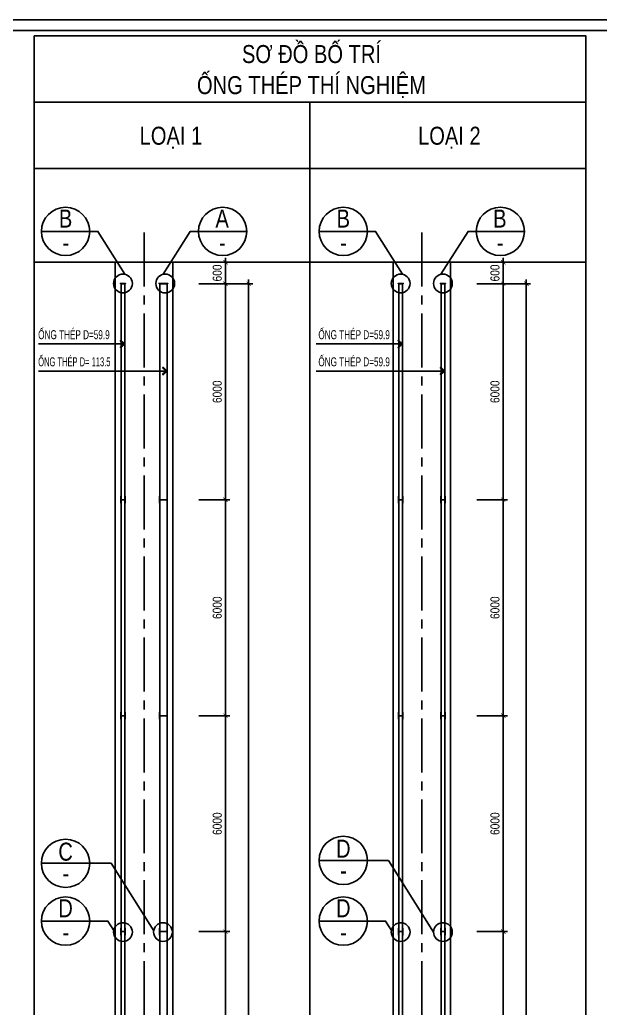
# Model space of a CAD drawing. Extents: x 171424 to 249266, y 74893 to 149166.
# Drawn here: x 222537 to 226570, y 110602 to 117468 of the extents above; entities that cross this region are included whole.
import ezdxf
from ezdxf.enums import TextEntityAlignment as Align

# ---------------------------------------------------------------- set-up
doc = ezdxf.new("R2010")
doc.units = 0
doc.header["$LTSCALE"] = 500
doc.header["$MEASUREMENT"] = 0
doc.header["$PDMODE"] = 3
doc.linetypes.add('CENTER2', pattern=[1.125, 0.75, -0.125, 0.125, -0.125])
doc.layers.get('0').update_dxf_attribs({"linetype": 'CONTINUOUS'})
doc.layers.get('DEFPOINTS').update_dxf_attribs({"linetype": 'CONTINUOUS'})
for name, color, linetype in [('01.CDC.AXIS', 160, 'CENTER2'), ('02.CDC.DIM', 1, 'CONTINUOUS'), ('03.CDC.BORDER', 3, 'CONTINUOUS'), ('06.CDC.TEXT', 2, 'CONTINUOUS'), ('10.CDC.HATCH', 9, 'CONTINUOUS'), ('11.CDC.NOTE', 8, 'CONTINUOUS'), ('CDC-KHUNGTEN', 7, 'CONTINUOUS'), ('CDC.10.HATCH', 9, 'CONTINUOUS')]:
    doc.layers.add(name, color=color, linetype=linetype)
doc.styles.add('ARIAL', font='arial.ttf', dxfattribs={"width": 0.8})
doc.dimstyles.new('DIM100-25', dxfattribs={"dimtxt": 63, "dimasz": 30, "dimexe": 30, "dimexo": 0, "dimgap": 25, "dimtad": 1, "dimdec": 0, "dimlfac": 4, "dimzin": 0, "dimdsep": 46, "dimtxsty": 'ARIAL', "dimblk": 'ARCHTICK', "dimblk1": 'ARCHTICK', "dimblk2": 'D', "dimcen": 0, "dimdle": 30, "dimclrd": 1, "dimclre": 1, "dimclrt": 2, "dimadec": 0, "dimazin": 0, "dimtfac": 1, "dimtdec": 0, "dimtix": 1, "dimtofl": 0, "dimtmove": 2, "dimatfit": 3, "dimldrblk": 'ARCHTICK', "dimfxl": 1, "dimtolj": 1, "dimtzin": 0, "dimarcsym": 0})

# ---------------------------------------------------------------- blocks, each defined once
blk = doc.blocks.new('_ArchTick')
at = {"color": 0, "linetype": 'ByBlock', "const_width": 0.15}
blk.add_lwpolyline([(-0.5, -0.5), (0.5, 0.5)], dxfattribs=at)
blk = doc.blocks.new('*D658')
at = {"layer": '02.CDC.DIM', "color": 1, "lineweight": -2, "transparency": 16777216}
for p, q in [((223782.3, 115634.2), (223996.5, 115634.2)), ((223966.5, 115664.2), (223966.5, 114104.2)), ((223782.3, 114134.2), (223996.5, 114134.2))]:
    blk.add_line(p, q, dxfattribs=at)
at = {"layer": 'DEFPOINTS', "color": 0, "transparency": 16777216}
for p in [(223782.3, 115634.2), (223782.3, 114134.2), (223966.5, 114134.2)]:
    blk.add_point(p, dxfattribs=at)
at = {"layer": '02.CDC.DIM', "color": 1, "lineweight": -2, "transparency": 16777216, "xscale": 30, "yscale": 30, "zscale": 30}
for p, rotation in [((223966.5, 115634.2), 90), ((223966.5, 114134.2), 270)]:
    blk.add_blockref('_ArchTick', p, dxfattribs=dict(at, rotation=rotation))
at = {"layer": '02.CDC.DIM', "color": 2, "transparency": 16777216, "insert": (223909.3, 114884.2), "char_height": 63, "attachment_point": 5, "rotation": 90, "style": 'ARIAL'}
blk.add_mtext('\\A1;6000', dxfattribs=at)
blk = doc.blocks.new('D')
at = {"layer": '02.CDC.DIM'}
for p, q in [((-50, -50), (50, 50)), ((-86.75, 0), (86.75, 0))]:
    blk.add_line(p, q, dxfattribs=at)
blk = doc.blocks.new('*D659')
at = {"layer": '02.CDC.DIM', "color": 1, "lineweight": -2, "transparency": 16777216}
for p, q in [((223782.3, 114134.2), (223996.5, 114134.2)), ((223966.5, 114164.2), (223966.5, 112604.2)), ((223782.3, 112634.2), (223996.5, 112634.2))]:
    blk.add_line(p, q, dxfattribs=at)
at = {"layer": 'DEFPOINTS', "color": 0, "transparency": 16777216}
for p in [(223782.3, 114134.2), (223782.3, 112634.2), (223966.5, 112634.2)]:
    blk.add_point(p, dxfattribs=at)
at = {"layer": '02.CDC.DIM', "color": 1, "lineweight": -2, "transparency": 16777216, "xscale": 30, "yscale": 30, "zscale": 30}
for p, rotation in [((223966.5, 114134.2), 90), ((223966.5, 112634.2), 270)]:
    blk.add_blockref('_ArchTick', p, dxfattribs=dict(at, rotation=rotation))
at = {"layer": '02.CDC.DIM', "color": 2, "transparency": 16777216, "insert": (223909.3, 113384.2), "char_height": 63, "attachment_point": 5, "rotation": 90, "style": 'ARIAL'}
blk.add_mtext('\\A1;6000', dxfattribs=at)
blk = doc.blocks.new('*D660')
at = {"layer": '02.CDC.DIM', "color": 1, "lineweight": -2, "transparency": 16777216}
for p, q in [((223782.3, 112634.2), (223996.5, 112634.2)), ((223966.5, 112664.2), (223966.5, 111104.2)), ((223782.3, 111134.2), (223996.5, 111134.2))]:
    blk.add_line(p, q, dxfattribs=at)
at = {"layer": 'DEFPOINTS', "color": 0, "transparency": 16777216}
for p in [(223782.3, 112634.2), (223782.3, 111134.2), (223966.5, 111134.2)]:
    blk.add_point(p, dxfattribs=at)
at = {"layer": '02.CDC.DIM', "color": 1, "lineweight": -2, "transparency": 16777216, "xscale": 30, "yscale": 30, "zscale": 30}
for p, rotation in [((223966.5, 112634.2), 90), ((223966.5, 111134.2), 270)]:
    blk.add_blockref('_ArchTick', p, dxfattribs=dict(at, rotation=rotation))
at = {"layer": '02.CDC.DIM', "color": 2, "transparency": 16777216, "insert": (223909.3, 111884.2), "char_height": 63, "attachment_point": 5, "rotation": 90, "style": 'ARIAL'}
blk.add_mtext('\\A1;6000', dxfattribs=at)
blk = doc.blocks.new('*D661')
at = {"layer": '02.CDC.DIM', "color": 1, "lineweight": -2, "transparency": 16777216}
for p, q in [((223966.5, 111164.2), (223966.5, 109604.2)), ((223782.3, 111134.2), (223996.5, 111134.2)), ((223782.3, 109634.2), (223996.5, 109634.2))]:
    blk.add_line(p, q, dxfattribs=at)
at = {"layer": 'DEFPOINTS', "color": 0, "transparency": 16777216}
for p in [(223782.3, 111134.2), (223782.3, 109634.2), (223966.5, 109634.2)]:
    blk.add_point(p, dxfattribs=at)
at = {"layer": '02.CDC.DIM', "color": 1, "lineweight": -2, "transparency": 16777216, "xscale": 30, "yscale": 30, "zscale": 30}
for p, rotation in [((223966.5, 111134.2), 90), ((223966.5, 109634.2), 270)]:
    blk.add_blockref('_ArchTick', p, dxfattribs=dict(at, rotation=rotation))
at = {"layer": '02.CDC.DIM', "color": 2, "transparency": 16777216, "insert": (223909.3, 110384.2), "char_height": 63, "attachment_point": 5, "rotation": 90, "style": 'ARIAL'}
blk.add_mtext('\\A1;6000', dxfattribs=at)
blk = doc.blocks.new('*D668')
at = {"layer": '02.CDC.DIM', "color": 1, "lineweight": -2, "transparency": 16777216}
for p, q in [((223782.3, 115634.2), (224156.9, 115634.2)), ((224126.9, 115664.2), (224126.9, 104579.2)), ((223782.3, 104609.2), (224156.9, 104609.2))]:
    blk.add_line(p, q, dxfattribs=at)
at = {"layer": 'DEFPOINTS', "color": 0, "transparency": 16777216}
for p in [(223782.3, 115634.2), (223782.3, 104609.2), (224126.9, 104609.2)]:
    blk.add_point(p, dxfattribs=at)
at = {"layer": '02.CDC.DIM', "color": 1, "lineweight": -2, "transparency": 16777216, "xscale": 30, "yscale": 30, "zscale": 30}
for p, rotation in [((224126.9, 115634.2), 90), ((224126.9, 104609.2), 270)]:
    blk.add_blockref('_ArchTick', p, dxfattribs=dict(at, rotation=rotation))
at = {"layer": '02.CDC.DIM', "color": 2, "transparency": 16777216, "insert": (224069.7, 110121.7), "char_height": 63, "attachment_point": 5, "rotation": 90, "style": 'ARIAL'}
blk.add_mtext('\\A1;44100', dxfattribs=at)
blk = doc.blocks.new('*D669')
at = {"layer": '02.CDC.DIM', "color": 1, "lineweight": -2, "transparency": 16777216}
for p, q in [((223782.3, 115784.2), (223996.5, 115784.2)), ((223966.5, 115604.2), (223966.5, 115814.2)), ((223782.3, 115634.2), (223996.5, 115634.2))]:
    blk.add_line(p, q, dxfattribs=at)
at = {"layer": 'DEFPOINTS', "color": 0, "transparency": 16777216}
for p in [(223782.3, 115784.2), (223966.5, 115784.2), (223782.3, 115634.2)]:
    blk.add_point(p, dxfattribs=at)
at = {"layer": '02.CDC.DIM', "color": 1, "lineweight": -2, "transparency": 16777216, "xscale": 30, "yscale": 30, "zscale": 30}
for p, rotation in [((223966.5, 115784.2), 90), ((223966.5, 115634.2), 270)]:
    blk.add_blockref('_ArchTick', p, dxfattribs=dict(at, rotation=rotation))
at = {"layer": '02.CDC.DIM', "color": 2, "transparency": 16777216, "insert": (223909.3, 115709.2), "char_height": 63, "attachment_point": 5, "rotation": 90, "style": 'ARIAL'}
blk.add_mtext('\\A1;600', dxfattribs=at)
blk = doc.blocks.new('*D673')
at = {"layer": '02.CDC.DIM', "color": 1, "lineweight": -2, "transparency": 16777216}
for p, q in [((225711.7, 115634.2), (225925.9, 115634.2)), ((225895.9, 115664.2), (225895.9, 114104.2)), ((225711.7, 114134.2), (225925.9, 114134.2))]:
    blk.add_line(p, q, dxfattribs=at)
at = {"layer": 'DEFPOINTS', "color": 0, "transparency": 16777216}
for p in [(225711.7, 115634.2), (225711.7, 114134.2), (225895.9, 114134.2)]:
    blk.add_point(p, dxfattribs=at)
at = {"layer": '02.CDC.DIM', "color": 1, "lineweight": -2, "transparency": 16777216, "xscale": 30, "yscale": 30, "zscale": 30}
for p, rotation in [((225895.9, 115634.2), 90), ((225895.9, 114134.2), 270)]:
    blk.add_blockref('_ArchTick', p, dxfattribs=dict(at, rotation=rotation))
at = {"layer": '02.CDC.DIM', "color": 2, "transparency": 16777216, "insert": (225838.7, 114884.2), "char_height": 63, "attachment_point": 5, "rotation": 90, "style": 'ARIAL'}
blk.add_mtext('\\A1;6000', dxfattribs=at)
blk = doc.blocks.new('*D674')
at = {"layer": '02.CDC.DIM', "color": 1, "lineweight": -2, "transparency": 16777216}
for p, q in [((225711.7, 114134.2), (225925.9, 114134.2)), ((225895.9, 114164.2), (225895.9, 112604.2)), ((225711.7, 112634.2), (225925.9, 112634.2))]:
    blk.add_line(p, q, dxfattribs=at)
at = {"layer": 'DEFPOINTS', "color": 0, "transparency": 16777216}
for p in [(225711.7, 114134.2), (225711.7, 112634.2), (225895.9, 112634.2)]:
    blk.add_point(p, dxfattribs=at)
at = {"layer": '02.CDC.DIM', "color": 1, "lineweight": -2, "transparency": 16777216, "xscale": 30, "yscale": 30, "zscale": 30}
for p, rotation in [((225895.9, 114134.2), 90), ((225895.9, 112634.2), 270)]:
    blk.add_blockref('_ArchTick', p, dxfattribs=dict(at, rotation=rotation))
at = {"layer": '02.CDC.DIM', "color": 2, "transparency": 16777216, "insert": (225838.7, 113384.2), "char_height": 63, "attachment_point": 5, "rotation": 90, "style": 'ARIAL'}
blk.add_mtext('\\A1;6000', dxfattribs=at)
blk = doc.blocks.new('*D675')
at = {"layer": '02.CDC.DIM', "color": 1, "lineweight": -2, "transparency": 16777216}
for p, q in [((225711.7, 112634.2), (225925.9, 112634.2)), ((225895.9, 112664.2), (225895.9, 111104.2)), ((225711.7, 111134.2), (225925.9, 111134.2))]:
    blk.add_line(p, q, dxfattribs=at)
at = {"layer": 'DEFPOINTS', "color": 0, "transparency": 16777216}
for p in [(225711.7, 112634.2), (225711.7, 111134.2), (225895.9, 111134.2)]:
    blk.add_point(p, dxfattribs=at)
at = {"layer": '02.CDC.DIM', "color": 1, "lineweight": -2, "transparency": 16777216, "xscale": 30, "yscale": 30, "zscale": 30}
for p, rotation in [((225895.9, 112634.2), 90), ((225895.9, 111134.2), 270)]:
    blk.add_blockref('_ArchTick', p, dxfattribs=dict(at, rotation=rotation))
at = {"layer": '02.CDC.DIM', "color": 2, "transparency": 16777216, "insert": (225838.7, 111884.2), "char_height": 63, "attachment_point": 5, "rotation": 90, "style": 'ARIAL'}
blk.add_mtext('\\A1;6000', dxfattribs=at)
blk = doc.blocks.new('*D676')
at = {"layer": '02.CDC.DIM', "color": 1, "lineweight": -2, "transparency": 16777216}
for p, q in [((225895.9, 111164.2), (225895.9, 109604.2)), ((225711.7, 111134.2), (225925.9, 111134.2)), ((225711.7, 109634.2), (225925.9, 109634.2))]:
    blk.add_line(p, q, dxfattribs=at)
at = {"layer": 'DEFPOINTS', "color": 0, "transparency": 16777216}
for p in [(225711.7, 111134.2), (225711.7, 109634.2), (225895.9, 109634.2)]:
    blk.add_point(p, dxfattribs=at)
at = {"layer": '02.CDC.DIM', "color": 1, "lineweight": -2, "transparency": 16777216, "xscale": 30, "yscale": 30, "zscale": 30}
for p, rotation in [((225895.9, 111134.2), 90), ((225895.9, 109634.2), 270)]:
    blk.add_blockref('_ArchTick', p, dxfattribs=dict(at, rotation=rotation))
at = {"layer": '02.CDC.DIM', "color": 2, "transparency": 16777216, "insert": (225838.7, 110384.2), "char_height": 63, "attachment_point": 5, "rotation": 90, "style": 'ARIAL'}
blk.add_mtext('\\A1;6000', dxfattribs=at)
blk = doc.blocks.new('*D682')
at = {"layer": '02.CDC.DIM', "color": 1, "lineweight": -2, "transparency": 16777216}
for p, q in [((225711.7, 115634.2), (226086.3, 115634.2)), ((226056.3, 115664.2), (226056.3, 104329.2)), ((225711.7, 104359.2), (226086.3, 104359.2))]:
    blk.add_line(p, q, dxfattribs=at)
at = {"layer": 'DEFPOINTS', "color": 0, "transparency": 16777216}
for p in [(225711.7, 115634.2), (225711.7, 104359.2), (226056.3, 104359.2)]:
    blk.add_point(p, dxfattribs=at)
at = {"layer": '02.CDC.DIM', "color": 1, "lineweight": -2, "transparency": 16777216, "xscale": 30, "yscale": 30, "zscale": 30}
for p, rotation in [((226056.3, 115634.2), 90), ((226056.3, 104359.2), 270)]:
    blk.add_blockref('_ArchTick', p, dxfattribs=dict(at, rotation=rotation))
at = {"layer": '02.CDC.DIM', "color": 2, "transparency": 16777216, "insert": (225999.1, 109996.7), "char_height": 63, "attachment_point": 5, "rotation": 90, "style": 'ARIAL'}
blk.add_mtext('\\A1;45100', dxfattribs=at)
blk = doc.blocks.new('*D683')
at = {"layer": '02.CDC.DIM', "color": 1, "lineweight": -2, "transparency": 16777216}
for p, q in [((225711.7, 115784.2), (225925.9, 115784.2)), ((225895.9, 115604.2), (225895.9, 115814.2)), ((225711.7, 115634.2), (225925.9, 115634.2))]:
    blk.add_line(p, q, dxfattribs=at)
at = {"layer": 'DEFPOINTS', "color": 0, "transparency": 16777216}
for p in [(225711.7, 115784.2), (225895.9, 115784.2), (225711.7, 115634.2)]:
    blk.add_point(p, dxfattribs=at)
at = {"layer": '02.CDC.DIM', "color": 1, "lineweight": -2, "transparency": 16777216, "xscale": 30, "yscale": 30, "zscale": 30}
for p, rotation in [((225895.9, 115784.2), 90), ((225895.9, 115634.2), 270)]:
    blk.add_blockref('_ArchTick', p, dxfattribs=dict(at, rotation=rotation))
at = {"layer": '02.CDC.DIM', "color": 2, "transparency": 16777216, "insert": (225838.7, 115709.2), "char_height": 63, "attachment_point": 5, "rotation": 90, "style": 'ARIAL'}
blk.add_mtext('\\A1;600', dxfattribs=at)
blk = doc.blocks.new('KHUNG A1')
at = {"layer": 'CDC-KHUNGTEN'}
blk.add_lwpolyline([(10366.22, 712.17), (10366.22, 1278.17), (9655.22, 1278.17), (9655.22, 712.17)], close=True, dxfattribs=at)
at = {"layer": 'CDC.10.HATCH', "color": 8}
blk.add_lwpolyline([(9652.22, 709.17), (10447.22, 709.17), (10447.22, 1281.17), (9652.22, 1281.17)], close=True, dxfattribs=at)

msp = doc.modelspace()

# ---------------------------------------------------------------- linework, layer by layer
at = {"layer": '01.CDC.AXIS'}
for p, q in [((223400.87, 115990.67), (223400.87, 104219.24)), ((225330.28, 115990.67), (225330.28, 104219.24))]:
    msp.add_line(p, q, dxfattribs=at)
at = {"layer": '03.CDC.BORDER'}
for p, q in [((226469.73, 116895.41), (222637.2, 116895.41)), ((224553.46, 116895.41), (224553.46, 103255.83)), ((222637.2, 116435.41), (226469.73, 116435.41)), ((223200.87, 115784.24), (222637.2, 115784.24)), ((223600.87, 115784.24), (224553.46, 115784.24)), ((224553.46, 115784.24), (225130.28, 115784.24)), ((225530.28, 115784.24), (226469.73, 115784.24)), ((223236.61, 115636.16), (223271.61, 115636.16)), ((223271.61, 115636.16), (223236.61, 115636.16)), ((223565.13, 115636.16), (223505.13, 115636.16)), ((225166.02, 115636.16), (225201.02, 115636.16)), ((225201.02, 115636.16), (225166.02, 115636.16)), ((225494.54, 115636.16), (225459.54, 115636.16)), ((225459.54, 115636.16), (225494.54, 115636.16))]:
    msp.add_line(p, q, dxfattribs=at)
for points in [[(222637.2, 117355.41), (226469.73, 117355.41), (226469.73, 103255.83), (222637.2, 103255.83)], [(223236.61, 115634.24), (223236.61, 115636.16), (223271.61, 115636.16), (223271.61, 115634.24)], [(223241.61, 115634.24), (223266.61, 115634.24), (223266.61, 114134.24), (223241.61, 114134.24)], [(223505.13, 115634.24), (223505.13, 115636.16), (223565.13, 115636.16), (223565.13, 115634.24)], [(223560.13, 115634.24), (223510.13, 115634.24), (223510.13, 114134.24), (223560.13, 114134.24)], [(225166.02, 115634.24), (225166.02, 115636.16), (225201.02, 115636.16), (225201.02, 115634.24)], [(225171.02, 115634.24), (225196.02, 115634.24), (225196.02, 114134.24), (225171.02, 114134.24)], [(225494.54, 115634.24), (225494.54, 115636.16), (225459.54, 115636.16), (225459.54, 115634.24)], [(225489.54, 115634.24), (225464.54, 115634.24), (225464.54, 114134.24), (225489.54, 114134.24)], [(223239.69, 114109.32), (223241.61, 114109.32), (223241.61, 114159.17), (223239.69, 114159.17)], [(223241.61, 114134.24), (223266.61, 114134.24), (223266.61, 112634.24), (223241.61, 112634.24)], [(223268.53, 114109.32), (223266.61, 114109.32), (223266.61, 114159.17), (223268.53, 114159.17)], [(223508.21, 114109.32), (223510.13, 114109.32), (223510.13, 114159.17), (223508.21, 114159.17)], [(223560.13, 114134.24), (223510.13, 114134.24), (223510.13, 112634.24), (223560.13, 112634.24)], [(223562.05, 114109.32), (223560.13, 114109.32), (223560.13, 114159.17), (223562.05, 114159.17)], [(225169.1, 114109.32), (225171.02, 114109.32), (225171.02, 114159.17), (225169.1, 114159.17)], [(225171.02, 114134.24), (225196.02, 114134.24), (225196.02, 112634.24), (225171.02, 112634.24)], [(225197.94, 114109.32), (225196.02, 114109.32), (225196.02, 114159.17), (225197.94, 114159.17)], [(225462.62, 114109.32), (225464.54, 114109.32), (225464.54, 114159.17), (225462.62, 114159.17)], [(225489.54, 114134.24), (225464.54, 114134.24), (225464.54, 112634.24), (225489.54, 112634.24)], [(225491.46, 114109.32), (225489.54, 114109.32), (225489.54, 114159.17), (225491.46, 114159.17)], [(223239.69, 112609.32), (223241.61, 112609.32), (223241.61, 112659.17), (223239.69, 112659.17)], [(223241.61, 112634.24), (223266.61, 112634.24), (223266.61, 111134.24), (223241.61, 111134.24)], [(223268.53, 112609.32), (223266.61, 112609.32), (223266.61, 112659.17), (223268.53, 112659.17)], [(223508.21, 112609.32), (223510.13, 112609.32), (223510.13, 112659.17), (223508.21, 112659.17)], [(223560.13, 112634.24), (223510.13, 112634.24), (223510.13, 111134.24), (223560.13, 111134.24)], [(223562.05, 112609.32), (223560.13, 112609.32), (223560.13, 112659.17), (223562.05, 112659.17)], [(225169.1, 112609.32), (225171.02, 112609.32), (225171.02, 112659.17), (225169.1, 112659.17)], [(225171.02, 112634.24), (225196.02, 112634.24), (225196.02, 111134.24), (225171.02, 111134.24)], [(225197.94, 112609.32), (225196.02, 112609.32), (225196.02, 112659.17), (225197.94, 112659.17)], [(225462.62, 112609.32), (225464.54, 112609.32), (225464.54, 112659.17), (225462.62, 112659.17)], [(225489.54, 112634.24), (225464.54, 112634.24), (225464.54, 111134.24), (225489.54, 111134.24)], [(225491.46, 112609.32), (225489.54, 112609.32), (225489.54, 112659.17), (225491.46, 112659.17)], [(223239.69, 111109.32), (223241.61, 111109.32), (223241.61, 111159.17), (223239.69, 111159.17)], [(223268.53, 111109.32), (223266.61, 111109.32), (223266.61, 111159.17), (223268.53, 111159.17)], [(223508.21, 111109.32), (223510.13, 111109.32), (223510.13, 111159.17), (223508.21, 111159.17)], [(223562.05, 111109.32), (223560.13, 111109.32), (223560.13, 111159.17), (223562.05, 111159.17)], [(225169.1, 111109.32), (225171.02, 111109.32), (225171.02, 111159.17), (225169.1, 111159.17)], [(225197.94, 111109.32), (225196.02, 111109.32), (225196.02, 111159.17), (225197.94, 111159.17)], [(225462.62, 111109.32), (225464.54, 111109.32), (225464.54, 111159.17), (225462.62, 111159.17)], [(225491.46, 111109.32), (225489.54, 111109.32), (225489.54, 111159.17), (225491.46, 111159.17)], [(223241.61, 111134.24), (223266.61, 111134.24), (223266.61, 109634.24), (223241.61, 109634.24)], [(223560.13, 111134.24), (223510.13, 111134.24), (223510.13, 109634.24), (223560.13, 109634.24)], [(225171.02, 111134.24), (225196.02, 111134.24), (225196.02, 109634.24), (225171.02, 109634.24)], [(225489.54, 111134.24), (225464.54, 111134.24), (225464.54, 109634.24), (225489.54, 109634.24)]]:
    msp.add_lwpolyline(points, close=True, dxfattribs=at)
at = {"layer": '10.CDC.HATCH'}
for p, q in [((223200.87, 104334.24), (223200.87, 115784.24)), ((223200.87, 115784.24), (223600.87, 115784.24)), ((223600.87, 104334.24), (223600.87, 115784.24)), ((225130.28, 104334.24), (225130.28, 115784.24)), ((225130.28, 115784.24), (225530.28, 115784.24)), ((225530.28, 104334.24), (225530.28, 115784.24))]:
    msp.add_line(p, q, dxfattribs=at)
at = {"layer": '11.CDC.NOTE'}
for p, q in [((222687.67, 115997.88), (223023.09, 115997.88)), ((224114.06, 115997.88), (223778.65, 115997.88)), ((224617.09, 115997.88), (224952.5, 115997.88)), ((226043.47, 115997.88), (225708.06, 115997.88)), ((222687.67, 111608.66), (223023.09, 111608.66)), ((224617.09, 111629.27), (224952.5, 111629.27)), ((222687.67, 111207.29), (223023.09, 111207.29)), ((224617.09, 111207.29), (224952.5, 111207.29))]:
    msp.add_line(p, q, dxfattribs=at)
for points in [[(223267.67, 115699.84), (223079.88, 115997.88), (223023.09, 115997.88)], [(223534.07, 115699.84), (223721.86, 115997.88), (223778.65, 115997.88)], [(225197.08, 115699.84), (225009.29, 115997.88), (224952.5, 115997.88)], [(225463.48, 115699.84), (225651.27, 115997.88), (225708.06, 115997.88)], [(223266.61, 115216.05), (223239.88, 115242.78), (223235.42, 115238.32), (223260.31, 115216.05), (223235.42, 115193.78), (223239.88, 115189.32), (223266.61, 115216.05), (223266.61, 115216.05), (222666.76, 115216.05)], [(225196.02, 115216.05), (225169.29, 115242.78), (225164.84, 115238.32), (225189.72, 115216.05), (225164.84, 115193.78), (225169.29, 115189.32), (225196.02, 115216.05), (225196.02, 115216.05), (224596.18, 115216.05)], [(223560.13, 115027.65), (223533.4, 115054.38), (223528.95, 115049.92), (223553.83, 115027.65), (223528.95, 115005.38), (223533.4, 115000.92), (223560.13, 115027.65), (223560.13, 115027.65), (222666.76, 115027.65)], [(225489.54, 115027.65), (225462.81, 115054.38), (225458.36, 115049.92), (225483.24, 115027.65), (225458.36, 115005.38), (225462.81, 115000.92), (225489.54, 115027.65), (225489.54, 115027.65), (224596.18, 115027.65)], [(223467.58, 111139.53), (223172, 111608.66), (223023.09, 111608.66)], [(225411.94, 111131.12), (225098.06, 111629.27), (224952.5, 111629.27)], [(223190.06, 111142.84), (223149.45, 111207.29), (223023.09, 111207.29)], [(225119.48, 111142.84), (225078.86, 111207.29), (224952.5, 111207.29)]]:
    msp.add_lwpolyline(points, dxfattribs=at)
for centre, radius in [((222855.38, 115997.88), 167.71), ((223946.36, 115997.88), 167.71), ((224784.79, 115997.88), 167.71), ((225875.77, 115997.88), 167.71), ((223254.11, 115636.16), 65.11), ((223547.63, 115636.16), 65.11), ((225183.52, 115636.16), 65.11), ((225477.04, 115636.16), 65.11), ((222855.38, 111608.66), 167.71), ((224784.79, 111629.27), 167.71), ((222855.38, 111207.29), 167.71), ((224784.79, 111207.29), 167.71), ((223254.11, 111131.12), 65.11), ((223532.14, 111131.12), 65.11), ((225183.52, 111131.12), 65.11), ((225477.04, 111131.12), 65.11)]:
    msp.add_circle(centre, radius, dxfattribs=at)

# ---------------------------------------------------------------- block references
at = {"xscale": 25, "yscale": 25, "zscale": 25}
msp.add_blockref('KHUNG A1', (-23982.15, 85438.58), dxfattribs=at)

# ---------------------------------------------------------------- texts
at = {"layer": '06.CDC.TEXT', "style": 'ARIAL', "width": 0.8}
for s, p in [('SƠ ĐỒ BỐ TRÍ', (224563.72, 117167.3)), ('ỐNG THÉP THÍ NGHIỆM', (224563.72, 116951.57)), ('LOẠI 1', (223587.34, 116599.96)), ('LOẠI 2', (225521.67, 116599.96))]:
    msp.add_text(s, height=125, dxfattribs=at).set_placement(p, align=Align.CENTER)
for s, p in [('B', (222855.38, 116087.07)), ('A', (223943.09, 116087.07)), ('B', (224784.79, 116087.07)), ('B', (225872.5, 116087.07)), ('-', (222856.98, 115920.87)), ('-', (223944.68, 115920.87)), ('-', (224786.39, 115920.87)), ('-', (225874.09, 115920.87)), ('C', (222855.38, 111689.74)), ('D', (224784.79, 111710.35)), ('-', (222856.83, 111538.64)), ('-', (224786.25, 111559.26)), ('D', (222855.38, 111296.48)), ('D', (224784.79, 111296.48)), ('-', (222856.98, 111130.27)), ('-', (224786.39, 111130.27))]:
    msp.add_text(s, height=125, dxfattribs=at).set_placement(p, align=Align.MIDDLE_CENTER)
at = {"layer": '06.CDC.TEXT', "style": 'ARIAL'}
for s, width, p in [('ỐNG THÉP D=59.9', 0.65, (222665.22, 115249.37)), ('ỐNG THÉP D=59.9', 0.65, (224611.59, 115249.37)), ('ỐNG THÉP D= 113.5', 0.6, (222665.22, 115060.97)), ('ỐNG THÉP D=59.9', 0.65, (224611.59, 115060.97))]:
    msp.add_text(s, height=62.5, dxfattribs=dict(at, width=width)).set_placement(p)

# ---------------------------------------------------------------- dimensions: what is measured, and where the dimension line sits
at = {"layer": '02.CDC.DIM'}
for base, p1, p2, picture, middle in [((223966.5, 115784.24), (223782.28, 115634.24), (223782.28, 115784.24), '*D669', (223909.33, 115709.24)), ((225895.91, 115784.24), (225711.69, 115634.24), (225711.69, 115784.24), '*D683', (225838.74, 115709.24))]:
    dim = msp.add_linear_dim(base=base, p1=p1, p2=p2, angle=90, dimstyle='DIM100-25', dxfattribs=at)
    dim.commit()
    dim.dimension.update_dxf_attribs({"geometry": picture, "text_midpoint": middle, "dimtype": 160})
for base, p1, p2, picture, middle in [((223966.5, 114134.24), (223782.28, 115634.24), (223782.28, 114134.24), '*D658', (223909.33, 114884.24)), ((224126.88, 104609.24), (223782.28, 115634.24), (223782.28, 104609.24), '*D668', (224069.71, 110121.74)), ((225895.91, 114134.24), (225711.69, 115634.24), (225711.69, 114134.24), '*D673', (225838.74, 114884.24)), ((226056.29, 104359.24), (225711.69, 115634.24), (225711.69, 104359.24), '*D682', (225999.13, 109996.74)), ((223966.5, 112634.24), (223782.28, 114134.24), (223782.28, 112634.24), '*D659', (223909.33, 113384.24)), ((225895.91, 112634.24), (225711.69, 114134.24), (225711.69, 112634.24), '*D674', (225838.74, 113384.24)), ((223966.5, 111134.24), (223782.28, 112634.24), (223782.28, 111134.24), '*D660', (223909.33, 111884.24)), ((225895.91, 111134.24), (225711.69, 112634.24), (225711.69, 111134.24), '*D675', (225838.74, 111884.24)), ((223966.5, 109634.24), (223782.28, 111134.24), (223782.28, 109634.24), '*D661', (223909.33, 110384.24)), ((225895.91, 109634.24), (225711.69, 111134.24), (225711.69, 109634.24), '*D676', (225838.74, 110384.24))]:
    dim = msp.add_linear_dim(base=base, p1=p1, p2=p2, angle=90, dimstyle='DIM100-25', dxfattribs=at)
    dim.commit()
    dim.dimension.update_dxf_attribs({"geometry": picture, "text_midpoint": middle})

doc.saveas('drawing.dxf')
